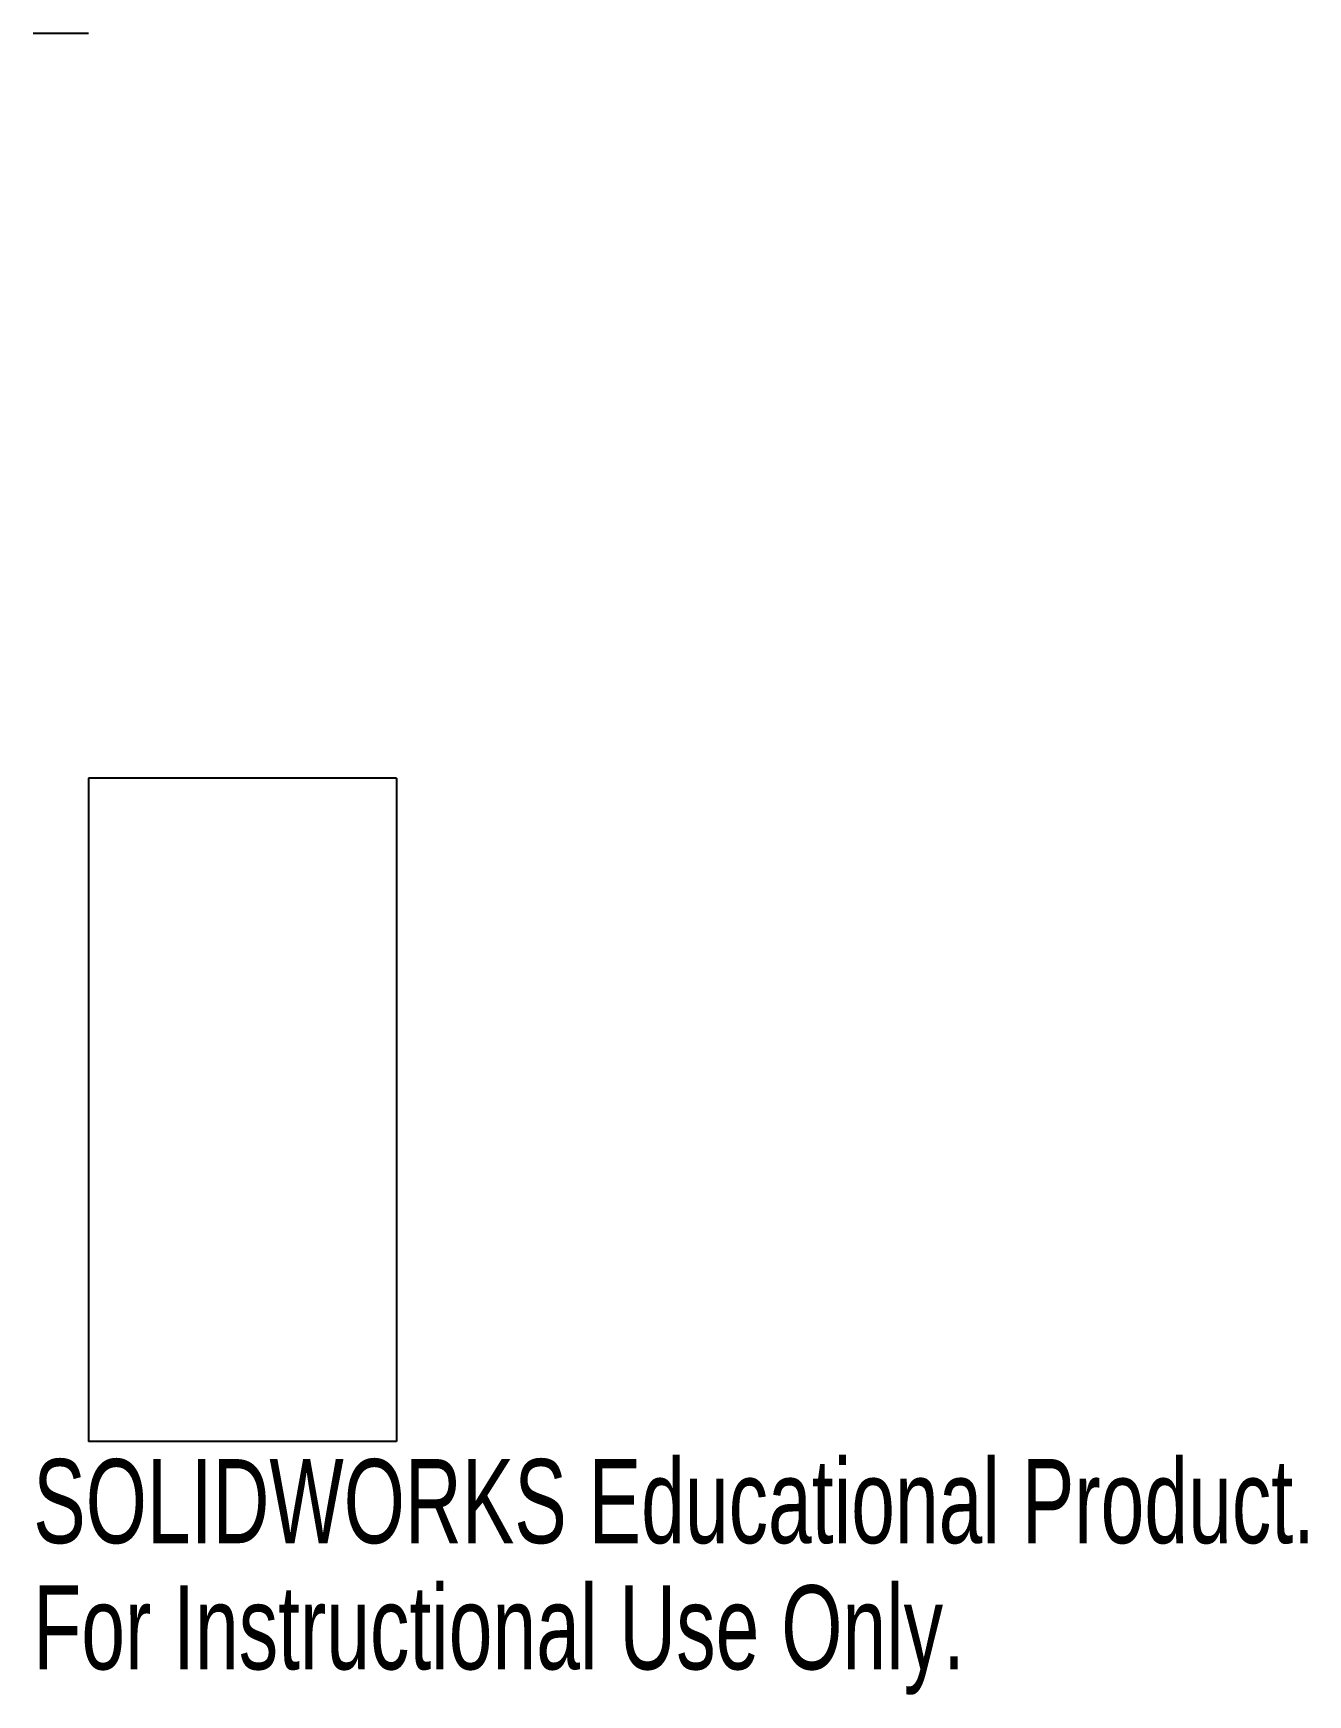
# Model space of a CAD drawing. Header units: inches. Extents: x 0 to 2.88, y -1.32 to 2.44.
import ezdxf

# ---------------------------------------------------------------- set-up
doc = ezdxf.new("R2010")
doc.units = ezdxf.units.IN
doc.header["$MEASUREMENT"] = 0
doc.styles.add('SLDTEXTSTYLE0', font='TXT', dxfattribs={"width": 0.7})

msp = doc.modelspace()

# ---------------------------------------------------------------- linework, layer by layer
at = {"color": 7, "linetype": 'Continuous', "lineweight": 25}
for p, q in [((0, 2.4353), (0.125, 2.4353)), ((0.8225, 0.75), (0.125, 0.75)), ((0.8225, 0.75), (0.8225, -0.75)), ((0.8225, -0.75), (0.125, -0.75))]:
    msp.add_line(p, q, dxfattribs=at)
at = {"color": 7, "linetype": 'Continuous'}
for p, q in [((0.8225, 0.75), (0.125, 0.75)), ((0.125, 0.75), (0.125, -0.75)), ((0.8225, 0.75), (0.8225, -0.75)), ((0.8225, -0.75), (0.125, -0.75))]:
    msp.add_line(p, q, dxfattribs=at)

# ---------------------------------------------------------------- texts
at = {"color": 7, "linetype": 'Continuous', "char_height": 0.1903, "attachment_point": 1, "style": 'SLDTEXTSTYLE0'}
for s, insert in [('SOLIDWORKS Educational Product.', (0, -0.7901)), ('For Instructional Use Only.', (0, -1.0756))]:
    msp.add_mtext(s, dxfattribs=dict(at, insert=insert))

doc.saveas('drawing.dxf')
